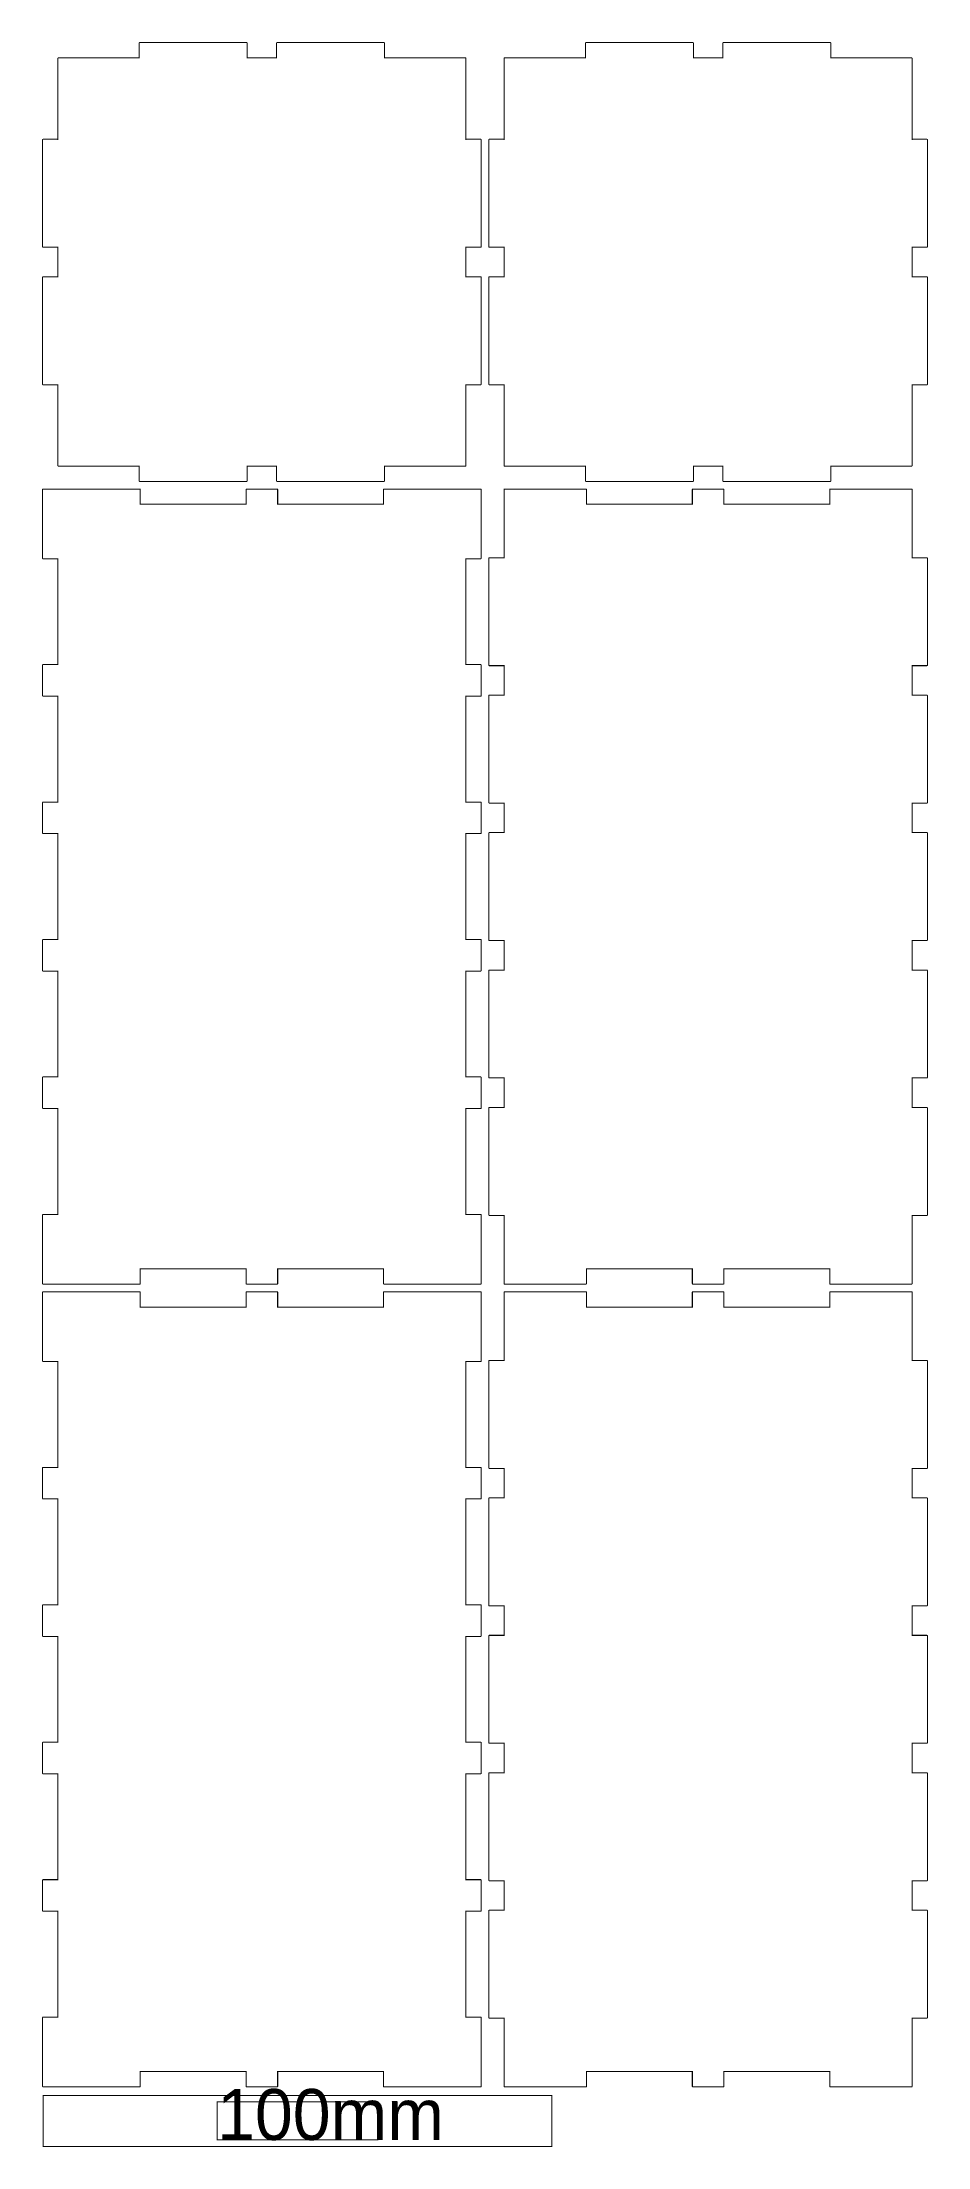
# Model space of a CAD drawing. Extents: x 1 to 175, y 1 to 414.
import ezdxf

# ---------------------------------------------------------------- set-up
doc = ezdxf.new("R2010")
doc.units = 0
doc.layers.get('0').update_dxf_attribs({"linetype": 'CONTINUOUS'})

msp = doc.modelspace()

# ---------------------------------------------------------------- linework, layer by layer
at = {"color": 0, "const_width": 0.2}
for points in [[(40.8506, 414.345), (19.8506, 414.345), (19.8327, 414.345), (19.779, 414.313), (19.7501, 414.26), (19.7501, 414.242)], [(19.7501, 414.242), (19.7501, 411.244), (19.7501, 411.261), (19.779, 411.314), (19.8327, 411.342), (19.8506, 411.342)], [(40.9512, 411.244), (40.9512, 414.242), (40.9512, 414.26), (40.9208, 414.313), (40.8672, 414.345), (40.8506, 414.345)], [(67.8505, 414.345), (46.8507, 414.345), (46.8327, 414.345), (46.779, 414.313), (46.7501, 414.26), (46.7501, 414.242)], [(46.7501, 414.242), (46.7501, 411.244), (46.7501, 411.261), (46.779, 411.314), (46.8327, 411.342), (46.8507, 411.342)], [(67.951, 411.244), (67.951, 414.242), (67.951, 414.26), (67.9207, 414.313), (67.867, 414.345), (67.8505, 414.345)], [(128.55, 414.345), (107.55, 414.345), (107.532, 414.345), (107.479, 414.313), (107.45, 414.26), (107.45, 414.242)], [(107.45, 414.242), (107.45, 411.244), (107.45, 411.261), (107.479, 411.314), (107.532, 411.342), (107.55, 411.342)], [(128.651, 411.244), (128.651, 414.242), (128.651, 414.26), (128.621, 414.313), (128.567, 414.345), (128.55, 414.345)], [(155.55, 414.345), (134.55, 414.345), (134.533, 414.345), (134.479, 414.313), (134.45, 414.26), (134.45, 414.242)], [(134.45, 414.242), (134.45, 411.244), (134.45, 411.261), (134.479, 411.314), (134.533, 411.342), (134.55, 411.342)], [(155.651, 411.244), (155.651, 414.242), (155.651, 414.26), (155.621, 414.313), (155.567, 414.345), (155.55, 414.345)], [(3.85025, 411.342), (3.83233, 411.342), (3.77857, 411.314), (3.74964, 411.261), (3.74964, 411.244)], [(3.74964, 411.244), (3.74964, 395.242)], [(19.8506, 411.342), (3.85025, 411.342)], [(46.8507, 411.342), (40.8506, 411.342)], [(40.8506, 411.342), (40.8672, 411.342), (40.9208, 411.314), (40.9512, 411.261), (40.9512, 411.244)], [(83.851, 411.342), (67.8505, 411.342)], [(67.8505, 411.342), (67.867, 411.342), (67.9207, 411.314), (67.951, 411.261), (67.951, 411.244)], [(83.9516, 411.244), (83.9516, 411.261), (83.9212, 411.314), (83.8673, 411.342), (83.851, 411.342)], [(83.9516, 395.242), (83.9516, 411.244)], [(91.5501, 411.342), (91.5321, 411.342), (91.4784, 411.314), (91.4495, 411.261), (91.4495, 411.244)], [(91.4495, 411.244), (91.4495, 395.242)], [(107.55, 411.342), (91.5501, 411.342)], [(134.55, 411.342), (128.55, 411.342)], [(128.55, 411.342), (128.567, 411.342), (128.621, 411.314), (128.651, 411.261), (128.651, 411.244)], [(171.551, 411.342), (155.55, 411.342)], [(155.55, 411.342), (155.567, 411.342), (155.621, 411.314), (155.651, 411.261), (155.651, 411.244)], [(171.651, 411.244), (171.651, 411.261), (171.621, 411.314), (171.567, 411.342), (171.551, 411.342)], [(171.651, 395.242), (171.651, 411.244)], [(3.85025, 395.344), (0.850251, 395.344), (0.832337, 395.344), (0.778591, 395.312), (0.749653, 395.259), (0.749653, 395.242)], [(0.749653, 395.242), (0.749653, 374.241), (0.749653, 374.227), (0.778591, 374.17), (0.832337, 374.142), (0.850251, 374.142)], [(3.74964, 395.242), (3.74964, 395.259), (3.77857, 395.312), (3.83233, 395.344), (3.85025, 395.344)], [(86.8507, 395.344), (83.851, 395.344), (83.8673, 395.344), (83.9212, 395.312), (83.9516, 395.259), (83.9516, 395.242)], [(86.9516, 374.241), (86.9516, 395.242), (86.9516, 395.259), (86.9213, 395.312), (86.8673, 395.344), (86.8507, 395.344)], [(91.5501, 395.344), (88.55, 395.344), (88.5321, 395.344), (88.4784, 395.312), (88.4495, 395.259), (88.4495, 395.242)], [(88.4495, 395.242), (88.4495, 374.241), (88.4495, 374.227), (88.4784, 374.17), (88.5321, 374.142), (88.55, 374.142)], [(91.4495, 395.242), (91.4495, 395.259), (91.4784, 395.312), (91.5321, 395.344), (91.5501, 395.344)], [(174.551, 395.344), (171.551, 395.344), (171.567, 395.344), (171.621, 395.312), (171.651, 395.259), (171.651, 395.242)], [(174.651, 374.241), (174.651, 395.242), (174.651, 395.259), (174.621, 395.312), (174.567, 395.344), (174.551, 395.344)], [(0.850251, 374.142), (3.85025, 374.142), (3.83233, 374.142), (3.77857, 374.17), (3.74964, 374.227), (3.74964, 374.241)], [(3.74964, 374.241), (3.74964, 368.244)], [(83.9516, 374.241), (83.9516, 374.227), (83.9212, 374.17), (83.8673, 374.142), (83.851, 374.142)], [(83.851, 374.142), (86.8507, 374.142), (86.8673, 374.142), (86.9213, 374.17), (86.9516, 374.227), (86.9516, 374.241)], [(83.9516, 368.244), (83.9516, 374.241)], [(88.55, 374.142), (91.5501, 374.142), (91.5321, 374.142), (91.4784, 374.17), (91.4495, 374.227), (91.4495, 374.241)], [(91.4495, 374.241), (91.4495, 368.244)], [(171.651, 374.241), (171.651, 374.227), (171.621, 374.17), (171.567, 374.142), (171.551, 374.142)], [(171.551, 374.142), (174.551, 374.142), (174.567, 374.142), (174.621, 374.17), (174.651, 374.227), (174.651, 374.241)], [(171.651, 368.244), (171.651, 374.241)], [(3.85025, 368.342), (0.850251, 368.342), (0.832337, 368.342), (0.778591, 368.314), (0.749653, 368.261), (0.749653, 368.244)], [(0.749653, 368.244), (0.749653, 347.242), (0.749653, 347.226), (0.778591, 347.172), (0.832337, 347.141), (0.850251, 347.141)], [(3.74964, 368.244), (3.74964, 368.261), (3.77857, 368.314), (3.83233, 368.342), (3.85025, 368.342)], [(86.8507, 368.342), (83.851, 368.342), (83.8673, 368.342), (83.9212, 368.314), (83.9516, 368.261), (83.9516, 368.244)], [(86.9516, 347.242), (86.9516, 368.244), (86.9516, 368.261), (86.9213, 368.314), (86.8673, 368.342), (86.8507, 368.342)], [(91.5501, 368.342), (88.55, 368.342), (88.5321, 368.342), (88.4784, 368.314), (88.4495, 368.261), (88.4495, 368.244)], [(88.4495, 368.244), (88.4495, 347.242), (88.4495, 347.226), (88.4784, 347.172), (88.5321, 347.141), (88.55, 347.141)], [(91.4495, 368.244), (91.4495, 368.261), (91.4784, 368.314), (91.5321, 368.342), (91.5501, 368.342)], [(174.551, 368.342), (171.551, 368.342), (171.567, 368.342), (171.621, 368.314), (171.651, 368.261), (171.651, 368.244)], [(174.651, 347.242), (174.651, 368.244), (174.651, 368.261), (174.621, 368.314), (174.567, 368.342), (174.551, 368.342)], [(0.850251, 347.141), (3.85025, 347.141), (3.83233, 347.141), (3.77857, 347.172), (3.74964, 347.226), (3.74964, 347.242)], [(3.74964, 347.242), (3.74964, 331.242)], [(83.9516, 347.242), (83.9516, 347.226), (83.9212, 347.172), (83.8673, 347.141), (83.851, 347.141)], [(83.851, 347.141), (86.8507, 347.141), (86.8673, 347.141), (86.9213, 347.172), (86.9516, 347.226), (86.9516, 347.242)], [(83.9516, 331.242), (83.9516, 347.242)], [(88.55, 347.141), (91.5501, 347.141), (91.5321, 347.141), (91.4784, 347.172), (91.4495, 347.226), (91.4495, 347.242)], [(91.4495, 347.242), (91.4495, 331.242)], [(171.651, 347.242), (171.651, 347.226), (171.621, 347.172), (171.567, 347.141), (171.551, 347.141)], [(171.551, 347.141), (174.551, 347.141), (174.567, 347.141), (174.621, 347.172), (174.651, 347.226), (174.651, 347.242)], [(171.651, 331.242), (171.651, 347.242)], [(3.74964, 331.242), (3.74964, 331.225), (3.77857, 331.172), (3.83233, 331.141), (3.85025, 331.141)], [(3.85025, 331.141), (19.8506, 331.141)], [(19.8506, 331.141), (19.8327, 331.141), (19.779, 331.172), (19.7501, 331.225), (19.7501, 331.242)], [(19.7501, 331.242), (19.7501, 328.242), (19.7501, 328.225), (19.779, 328.172), (19.8327, 328.141), (19.8506, 328.141)], [(40.9512, 328.242), (40.9512, 331.242), (40.9512, 331.225), (40.9208, 331.172), (40.8672, 331.141), (40.8506, 331.141)], [(40.8506, 331.141), (46.8507, 331.141)], [(46.8507, 331.141), (46.8327, 331.141), (46.779, 331.172), (46.7501, 331.225), (46.7501, 331.242)], [(46.7501, 331.242), (46.7501, 328.242), (46.7501, 328.225), (46.779, 328.172), (46.8327, 328.141), (46.8507, 328.141)], [(67.951, 328.242), (67.951, 331.242), (67.951, 331.225), (67.9207, 331.172), (67.867, 331.141), (67.8505, 331.141)], [(67.8505, 331.141), (83.851, 331.141)], [(83.851, 331.141), (83.8673, 331.141), (83.9212, 331.172), (83.9516, 331.225), (83.9516, 331.242)], [(91.4495, 331.242), (91.4495, 331.225), (91.4784, 331.172), (91.5321, 331.141), (91.5501, 331.141)], [(91.5501, 331.141), (107.55, 331.141)], [(107.55, 331.141), (107.532, 331.141), (107.479, 331.172), (107.45, 331.225), (107.45, 331.242)], [(107.45, 331.242), (107.45, 328.242), (107.45, 328.225), (107.479, 328.172), (107.532, 328.141), (107.55, 328.141)], [(128.651, 328.242), (128.651, 331.242), (128.651, 331.225), (128.621, 331.172), (128.567, 331.141), (128.55, 331.141)], [(128.55, 331.141), (134.55, 331.141)], [(134.55, 331.141), (134.533, 331.141), (134.479, 331.172), (134.45, 331.225), (134.45, 331.242)], [(134.45, 331.242), (134.45, 328.242), (134.45, 328.225), (134.479, 328.172), (134.533, 328.141), (134.55, 328.141)], [(155.651, 328.242), (155.651, 331.242), (155.651, 331.225), (155.621, 331.172), (155.567, 331.141), (155.55, 331.141)], [(155.55, 331.141), (171.551, 331.141)], [(171.551, 331.141), (171.567, 331.141), (171.621, 331.172), (171.651, 331.225), (171.651, 331.242)], [(3.85025, 326.643), (0.850251, 326.643), (0.832337, 326.643), (0.778591, 326.614), (0.749653, 326.561), (0.749653, 326.543)], [(19.8506, 326.643), (3.85025, 326.643)], [(19.8506, 328.141), (40.8506, 328.141), (40.8672, 328.141), (40.9208, 328.172), (40.9512, 328.225), (40.9512, 328.242)], [(19.9512, 323.543), (19.9512, 326.543), (19.9512, 326.561), (19.9209, 326.614), (19.8672, 326.643), (19.8506, 326.643)], [(40.8506, 326.643), (40.8326, 326.643), (40.779, 326.614), (40.7501, 326.561), (40.7501, 326.543)], [(46.8507, 326.643), (40.8506, 326.643)], [(46.8507, 328.141), (67.8505, 328.141), (67.867, 328.141), (67.9207, 328.172), (67.951, 328.225), (67.951, 328.242)], [(46.9512, 323.543), (46.9512, 326.543), (46.9512, 326.561), (46.9209, 326.614), (46.8672, 326.643), (46.8507, 326.643)], [(67.8505, 326.643), (67.8325, 326.643), (67.7788, 326.614), (67.7499, 326.561), (67.7499, 326.543)], [(83.851, 326.643), (67.8505, 326.643)], [(86.8507, 326.643), (83.851, 326.643)], [(86.9516, 323.543), (86.9516, 326.543), (86.9516, 326.561), (86.9213, 326.614), (86.8673, 326.643), (86.8507, 326.643)], [(91.5501, 326.643), (91.5321, 326.643), (91.4784, 326.614), (91.4495, 326.561), (91.4495, 326.543)], [(107.55, 326.643), (91.5501, 326.643)], [(107.55, 328.141), (128.55, 328.141), (128.567, 328.141), (128.621, 328.172), (128.651, 328.225), (128.651, 328.242)], [(107.651, 323.543), (107.651, 326.543), (107.651, 326.561), (107.621, 326.614), (107.567, 326.643), (107.55, 326.643)], [(128.55, 326.643), (128.532, 326.643), (128.478, 326.614), (128.45, 326.561), (128.45, 326.543)], [(134.55, 326.643), (128.55, 326.643)], [(134.55, 328.141), (155.55, 328.141), (155.567, 328.141), (155.621, 328.172), (155.651, 328.225), (155.651, 328.242)], [(134.651, 323.543), (134.651, 326.543), (134.651, 326.561), (134.621, 326.614), (134.567, 326.643), (134.55, 326.643)], [(155.55, 326.643), (155.532, 326.643), (155.479, 326.614), (155.45, 326.561), (155.45, 326.543)], [(171.551, 326.643), (155.55, 326.643)], [(171.651, 323.543), (171.651, 326.543), (171.651, 326.561), (171.621, 326.614), (171.567, 326.643), (171.551, 326.643)], [(0.749653, 326.543), (0.749653, 323.543)], [(0.749653, 323.543), (0.749653, 313.042)], [(40.8506, 323.643), (19.8506, 323.643), (19.8672, 323.643), (19.9209, 323.614), (19.9512, 323.561), (19.9512, 323.543)], [(40.7501, 326.543), (40.7501, 323.543), (40.7501, 323.561), (40.779, 323.614), (40.8326, 323.643), (40.8506, 323.643)], [(67.8505, 323.643), (46.8507, 323.643), (46.8672, 323.643), (46.9209, 323.614), (46.9512, 323.561), (46.9512, 323.543)], [(67.7499, 326.543), (67.7499, 323.543), (67.7499, 323.561), (67.7788, 323.614), (67.8325, 323.643), (67.8505, 323.643)], [(86.9516, 313.042), (86.9516, 323.543)], [(91.4495, 326.543), (91.4495, 323.543)], [(91.4495, 323.543), (91.4495, 313.042)], [(128.55, 323.643), (107.55, 323.643), (107.567, 323.643), (107.621, 323.614), (107.651, 323.561), (107.651, 323.543)], [(128.45, 326.543), (128.45, 323.543), (128.45, 323.561), (128.478, 323.614), (128.532, 323.643), (128.55, 323.643)], [(155.55, 323.643), (134.55, 323.643), (134.567, 323.643), (134.621, 323.614), (134.651, 323.561), (134.651, 323.543)], [(155.45, 326.543), (155.45, 323.543), (155.45, 323.561), (155.479, 323.614), (155.532, 323.643), (155.55, 323.643)], [(171.651, 313.042), (171.651, 323.543)], [(0.749653, 313.042), (0.749653, 313.025), (0.778591, 312.972), (0.832337, 312.941), (0.850251, 312.941)], [(0.850251, 312.941), (3.85025, 312.941), (3.83233, 312.941), (3.77857, 312.972), (3.74964, 313.025), (3.74964, 313.042)], [(3.74964, 313.042), (3.74964, 292.042), (3.74964, 292.06), (3.77857, 292.114), (3.83233, 292.143), (3.85025, 292.143)], [(83.9516, 292.042), (83.9516, 313.042), (83.9516, 313.025), (83.9212, 312.972), (83.8673, 312.941), (83.851, 312.941)], [(83.851, 312.941), (86.8507, 312.941), (86.8673, 312.941), (86.9213, 312.972), (86.9516, 313.025), (86.9516, 313.042)], [(91.5501, 313.142), (88.55, 313.142), (88.5321, 313.142), (88.4784, 313.114), (88.4495, 313.06), (88.4495, 313.042)], [(88.4495, 313.042), (88.4495, 292.042), (88.4495, 292.026), (88.4784, 291.972), (88.5321, 291.942), (88.55, 291.942)], [(91.4495, 313.042), (91.4495, 313.06), (91.4784, 313.114), (91.5321, 313.142), (91.5501, 313.142)], [(174.551, 313.142), (171.551, 313.142), (171.567, 313.142), (171.621, 313.114), (171.651, 313.06), (171.651, 313.042)], [(174.651, 292.042), (174.651, 313.042), (174.651, 313.06), (174.621, 313.114), (174.567, 313.142), (174.551, 313.142)], [(3.85025, 292.143), (0.850251, 292.143), (0.832337, 292.143), (0.778591, 292.114), (0.749653, 292.06), (0.749653, 292.042)], [(0.749653, 292.042), (0.749653, 286.042)], [(86.8507, 292.143), (83.851, 292.143), (83.8673, 292.143), (83.9212, 292.114), (83.9516, 292.06), (83.9516, 292.042)], [(86.9516, 292.042), (86.9516, 292.06), (86.9213, 292.114), (86.8673, 292.143), (86.8507, 292.143)], [(86.9516, 286.042), (86.9516, 292.042)], [(88.55, 291.942), (91.5501, 291.942), (91.5321, 291.942), (91.4784, 291.972), (91.4495, 292.026), (91.4495, 292.042)], [(91.4495, 292.042), (91.4495, 286.042)], [(171.651, 292.042), (171.651, 292.026), (171.621, 291.972), (171.567, 291.942), (171.551, 291.942)], [(171.551, 291.942), (174.551, 291.942), (174.567, 291.942), (174.621, 291.972), (174.651, 292.026), (174.651, 292.042)], [(171.651, 286.042), (171.651, 292.042)], [(0.749653, 286.042), (0.749653, 286.026), (0.778591, 285.972), (0.832337, 285.942), (0.850251, 285.942)], [(0.850251, 285.942), (3.85025, 285.942), (3.83233, 285.942), (3.77857, 285.972), (3.74964, 286.026), (3.74964, 286.042)], [(3.74964, 286.042), (3.74964, 265.042), (3.74964, 265.06), (3.77857, 265.114), (3.83233, 265.143), (3.85025, 265.143)], [(83.9516, 265.042), (83.9516, 286.042), (83.9516, 286.026), (83.9212, 285.972), (83.8673, 285.942), (83.851, 285.942)], [(83.851, 285.942), (86.8507, 285.942), (86.8673, 285.942), (86.9213, 285.972), (86.9516, 286.026), (86.9516, 286.042)], [(91.5501, 286.143), (88.55, 286.143), (88.5321, 286.143), (88.4784, 286.114), (88.4495, 286.06), (88.4495, 286.042)], [(88.4495, 286.042), (88.4495, 265.042), (88.4495, 265.026), (88.4784, 264.972), (88.5321, 264.942), (88.55, 264.942)], [(91.4495, 286.042), (91.4495, 286.06), (91.4784, 286.114), (91.5321, 286.143), (91.5501, 286.143)], [(174.551, 286.143), (171.551, 286.143), (171.567, 286.143), (171.621, 286.114), (171.651, 286.06), (171.651, 286.042)], [(174.651, 265.042), (174.651, 286.042), (174.651, 286.06), (174.621, 286.114), (174.567, 286.143), (174.551, 286.143)], [(3.85025, 265.143), (0.850251, 265.143), (0.832337, 265.143), (0.778591, 265.114), (0.749653, 265.06), (0.749653, 265.042)], [(0.749653, 265.042), (0.749653, 259.042)], [(86.8507, 265.143), (83.851, 265.143), (83.8673, 265.143), (83.9212, 265.114), (83.9516, 265.06), (83.9516, 265.042)], [(86.9516, 265.042), (86.9516, 265.06), (86.9213, 265.114), (86.8673, 265.143), (86.8507, 265.143)], [(86.9516, 259.042), (86.9516, 265.042)], [(88.55, 264.942), (91.5501, 264.942), (91.5321, 264.942), (91.4784, 264.972), (91.4495, 265.026), (91.4495, 265.042)], [(91.4495, 265.042), (91.4495, 259.042)], [(171.651, 265.042), (171.651, 265.026), (171.621, 264.972), (171.567, 264.942), (171.551, 264.942)], [(171.551, 264.942), (174.551, 264.942), (174.567, 264.942), (174.621, 264.972), (174.651, 265.026), (174.651, 265.042)], [(171.651, 259.042), (171.651, 265.042)], [(0.749653, 259.042), (0.749653, 259.026), (0.778591, 258.972), (0.832337, 258.942), (0.850251, 258.942)], [(0.850251, 258.942), (3.85025, 258.942), (3.83233, 258.942), (3.77857, 258.972), (3.74964, 259.026), (3.74964, 259.042)], [(3.74964, 259.042), (3.74964, 238.042), (3.74964, 238.06), (3.77857, 238.114), (3.83233, 238.143), (3.85025, 238.143)], [(83.9516, 238.042), (83.9516, 259.042), (83.9516, 259.026), (83.9212, 258.972), (83.8673, 258.942), (83.851, 258.942)], [(83.851, 258.942), (86.8507, 258.942), (86.8673, 258.942), (86.9213, 258.972), (86.9516, 259.026), (86.9516, 259.042)], [(91.5501, 259.143), (88.55, 259.143), (88.5321, 259.143), (88.4784, 259.114), (88.4495, 259.06), (88.4495, 259.042)], [(88.4495, 259.042), (88.4495, 238.042), (88.4495, 238.026), (88.4784, 237.972), (88.5321, 237.942), (88.55, 237.942)], [(91.4495, 259.042), (91.4495, 259.06), (91.4784, 259.114), (91.5321, 259.143), (91.5501, 259.143)], [(174.551, 259.143), (171.551, 259.143), (171.567, 259.143), (171.621, 259.114), (171.651, 259.06), (171.651, 259.042)], [(174.651, 238.042), (174.651, 259.042), (174.651, 259.06), (174.621, 259.114), (174.567, 259.143), (174.551, 259.143)], [(3.85025, 238.143), (0.850251, 238.143), (0.832337, 238.143), (0.778591, 238.114), (0.749653, 238.06), (0.749653, 238.042)], [(0.749653, 238.042), (0.749653, 232.042)], [(86.8507, 238.143), (83.851, 238.143), (83.8673, 238.143), (83.9212, 238.114), (83.9516, 238.06), (83.9516, 238.042)], [(86.9516, 238.042), (86.9516, 238.06), (86.9213, 238.114), (86.8673, 238.143), (86.8507, 238.143)], [(86.9516, 232.042), (86.9516, 238.042)], [(88.55, 237.942), (91.5501, 237.942), (91.5321, 237.942), (91.4784, 237.972), (91.4495, 238.026), (91.4495, 238.042)], [(91.4495, 238.042), (91.4495, 232.042)], [(171.651, 238.042), (171.651, 238.026), (171.621, 237.972), (171.567, 237.942), (171.551, 237.942)], [(171.551, 237.942), (174.551, 237.942), (174.567, 237.942), (174.621, 237.972), (174.651, 238.026), (174.651, 238.042)], [(171.651, 232.042), (171.651, 238.042)], [(0.749653, 232.042), (0.749653, 232.026), (0.778591, 231.972), (0.832337, 231.942), (0.850251, 231.942)], [(0.850251, 231.942), (3.85025, 231.942), (3.83233, 231.942), (3.77857, 231.972), (3.74964, 232.026), (3.74964, 232.042)], [(3.74964, 232.042), (3.74964, 211.042), (3.74964, 211.06), (3.77857, 211.114), (3.83233, 211.143), (3.85025, 211.143)], [(83.9516, 211.042), (83.9516, 232.042), (83.9516, 232.026), (83.9212, 231.972), (83.8673, 231.942), (83.851, 231.942)], [(83.851, 231.942), (86.8507, 231.942), (86.8673, 231.942), (86.9213, 231.972), (86.9516, 232.026), (86.9516, 232.042)], [(91.5501, 232.143), (88.55, 232.143), (88.5321, 232.143), (88.4784, 232.114), (88.4495, 232.06), (88.4495, 232.042)], [(88.4495, 232.042), (88.4495, 211.042), (88.4495, 211.026), (88.4784, 210.972), (88.5321, 210.942), (88.55, 210.942)], [(91.4495, 232.042), (91.4495, 232.06), (91.4784, 232.114), (91.5321, 232.143), (91.5501, 232.143)], [(174.551, 232.143), (171.551, 232.143), (171.567, 232.143), (171.621, 232.114), (171.651, 232.06), (171.651, 232.042)], [(174.651, 211.042), (174.651, 232.042), (174.651, 232.06), (174.621, 232.114), (174.567, 232.143), (174.551, 232.143)], [(3.85025, 211.143), (0.850251, 211.143), (0.832337, 211.143), (0.778591, 211.114), (0.749653, 211.06), (0.749653, 211.042)], [(0.749653, 211.042), (0.749653, 205.043)], [(86.8507, 211.143), (83.851, 211.143), (83.8673, 211.143), (83.9212, 211.114), (83.9516, 211.06), (83.9516, 211.042)], [(86.9516, 211.042), (86.9516, 211.06), (86.9213, 211.114), (86.8673, 211.143), (86.8507, 211.143)], [(86.9516, 205.043), (86.9516, 211.042)], [(88.55, 210.942), (91.5501, 210.942), (91.5321, 210.942), (91.4784, 210.972), (91.4495, 211.026), (91.4495, 211.042)], [(91.4495, 211.042), (91.4495, 205.043)], [(171.651, 211.042), (171.651, 211.026), (171.621, 210.972), (171.567, 210.942), (171.551, 210.942)], [(171.551, 210.942), (174.551, 210.942), (174.567, 210.942), (174.621, 210.972), (174.651, 211.026), (174.651, 211.042)], [(171.651, 205.043), (171.651, 211.042)], [(0.749653, 205.043), (0.749653, 205.026), (0.778591, 204.972), (0.832337, 204.942), (0.850251, 204.942)], [(0.850251, 204.942), (3.85025, 204.942), (3.83233, 204.942), (3.77857, 204.972), (3.74964, 205.026), (3.74964, 205.043)], [(3.74964, 205.043), (3.74964, 184.042), (3.74964, 184.06), (3.77857, 184.114), (3.83233, 184.143), (3.85025, 184.143)], [(83.9516, 184.042), (83.9516, 205.043), (83.9516, 205.026), (83.9212, 204.972), (83.8673, 204.942), (83.851, 204.942)], [(83.851, 204.942), (86.8507, 204.942), (86.8673, 204.942), (86.9213, 204.972), (86.9516, 205.026), (86.9516, 205.043)], [(91.5501, 205.143), (88.55, 205.143), (88.5321, 205.143), (88.4784, 205.114), (88.4495, 205.06), (88.4495, 205.043)], [(88.4495, 205.043), (88.4495, 184.042), (88.4495, 184.026), (88.4784, 183.972), (88.5321, 183.942), (88.55, 183.942)], [(91.4495, 205.043), (91.4495, 205.06), (91.4784, 205.114), (91.5321, 205.143), (91.5501, 205.143)], [(174.551, 205.143), (171.551, 205.143), (171.567, 205.143), (171.621, 205.114), (171.651, 205.06), (171.651, 205.043)], [(174.651, 184.042), (174.651, 205.043), (174.651, 205.06), (174.621, 205.114), (174.567, 205.143), (174.551, 205.143)], [(3.85025, 184.143), (0.850251, 184.143), (0.832337, 184.143), (0.778591, 184.114), (0.749653, 184.06), (0.749653, 184.042)], [(0.749653, 184.042), (0.749653, 173.542)], [(86.8507, 184.143), (83.851, 184.143), (83.8673, 184.143), (83.9212, 184.114), (83.9516, 184.06), (83.9516, 184.042)], [(86.9516, 184.042), (86.9516, 184.06), (86.9213, 184.114), (86.8673, 184.143), (86.8507, 184.143)], [(86.9516, 173.542), (86.9516, 184.042)], [(88.55, 183.942), (91.5501, 183.942), (91.5321, 183.942), (91.4784, 183.972), (91.4495, 184.026), (91.4495, 184.042)], [(91.4495, 184.042), (91.4495, 173.542)], [(171.651, 184.042), (171.651, 184.026), (171.621, 183.972), (171.567, 183.942), (171.551, 183.942)], [(171.551, 183.942), (174.551, 183.942), (174.567, 183.942), (174.621, 183.972), (174.651, 184.026), (174.651, 184.042)], [(171.651, 173.542), (171.651, 184.042)], [(0.749653, 173.542), (0.749653, 170.542), (0.749653, 170.525), (0.778591, 170.472), (0.832337, 170.441), (0.850251, 170.441)], [(0.850251, 170.441), (3.85025, 170.441)], [(3.85025, 170.441), (19.8506, 170.441)], [(19.9512, 170.542), (19.9512, 173.542), (19.9512, 173.525), (19.9209, 173.471), (19.8672, 173.441), (19.8506, 173.441)], [(19.8506, 173.441), (40.8506, 173.441), (40.8326, 173.441), (40.779, 173.471), (40.7501, 173.525), (40.7501, 173.542)], [(19.8506, 170.441), (19.8672, 170.441), (19.9209, 170.472), (19.9512, 170.525), (19.9512, 170.542)], [(40.7501, 173.542), (40.7501, 170.542), (40.7501, 170.525), (40.779, 170.472), (40.8326, 170.441), (40.8506, 170.441)], [(40.8506, 170.441), (46.8507, 170.441)], [(46.9512, 170.542), (46.9512, 173.542), (46.9512, 173.525), (46.9209, 173.471), (46.8672, 173.441), (46.8507, 173.441)], [(46.8507, 173.441), (67.8505, 173.441), (67.8325, 173.441), (67.7788, 173.471), (67.7499, 173.525), (67.7499, 173.542)], [(46.8507, 170.441), (46.8672, 170.441), (46.9209, 170.472), (46.9512, 170.525), (46.9512, 170.542)], [(67.7499, 173.542), (67.7499, 170.542), (67.7499, 170.525), (67.7788, 170.472), (67.8325, 170.441), (67.8505, 170.441)], [(67.8505, 170.441), (83.851, 170.441)], [(83.851, 170.441), (86.8507, 170.441), (86.8673, 170.441), (86.9213, 170.472), (86.9516, 170.525), (86.9516, 170.542)], [(86.9516, 170.542), (86.9516, 173.542)], [(91.4495, 173.542), (91.4495, 170.542), (91.4495, 170.525), (91.4784, 170.472), (91.5321, 170.441), (91.5501, 170.441)], [(91.5501, 170.441), (107.55, 170.441)], [(107.651, 170.542), (107.651, 173.542), (107.651, 173.525), (107.621, 173.471), (107.567, 173.441), (107.55, 173.441)], [(107.55, 173.441), (128.55, 173.441), (128.532, 173.441), (128.478, 173.471), (128.45, 173.525), (128.45, 173.542)], [(107.55, 170.441), (107.567, 170.441), (107.621, 170.472), (107.651, 170.525), (107.651, 170.542)], [(128.45, 173.542), (128.45, 170.542), (128.45, 170.525), (128.478, 170.472), (128.532, 170.441), (128.55, 170.441)], [(128.55, 170.441), (134.55, 170.441)], [(134.651, 170.542), (134.651, 173.542), (134.651, 173.525), (134.621, 173.471), (134.567, 173.441), (134.55, 173.441)], [(134.55, 173.441), (155.55, 173.441), (155.532, 173.441), (155.479, 173.471), (155.45, 173.525), (155.45, 173.542)], [(134.55, 170.441), (134.567, 170.441), (134.621, 170.472), (134.651, 170.525), (134.651, 170.542)], [(155.45, 173.542), (155.45, 170.542), (155.45, 170.525), (155.479, 170.472), (155.532, 170.441), (155.55, 170.441)], [(155.55, 170.441), (171.551, 170.441)], [(171.551, 170.441), (171.567, 170.441), (171.621, 170.472), (171.651, 170.525), (171.651, 170.542)], [(171.651, 170.542), (171.651, 173.542)], [(3.85025, 168.944), (0.850251, 168.944), (0.832337, 168.944), (0.778591, 168.915), (0.749653, 168.861), (0.749653, 168.843)], [(0.749653, 168.843), (0.749653, 165.843)], [(0.749653, 165.843), (0.749653, 155.342)], [(19.8506, 168.944), (3.85025, 168.944)], [(19.9512, 165.843), (19.9512, 168.843), (19.9512, 168.861), (19.9209, 168.915), (19.8672, 168.944), (19.8506, 168.944)], [(40.8506, 165.943), (19.8506, 165.943), (19.8672, 165.943), (19.9209, 165.915), (19.9512, 165.861), (19.9512, 165.843)], [(40.8506, 168.944), (40.8326, 168.944), (40.779, 168.915), (40.7501, 168.861), (40.7501, 168.843)], [(40.7501, 168.843), (40.7501, 165.843), (40.7501, 165.861), (40.779, 165.915), (40.8326, 165.943), (40.8506, 165.943)], [(46.8507, 168.944), (40.8506, 168.944)], [(46.9512, 165.843), (46.9512, 168.843), (46.9512, 168.861), (46.9209, 168.915), (46.8672, 168.944), (46.8507, 168.944)], [(67.8505, 165.943), (46.8507, 165.943), (46.8672, 165.943), (46.9209, 165.915), (46.9512, 165.861), (46.9512, 165.843)], [(67.8505, 168.944), (67.8325, 168.944), (67.7788, 168.915), (67.7499, 168.861), (67.7499, 168.843)], [(67.7499, 168.843), (67.7499, 165.843), (67.7499, 165.861), (67.7788, 165.915), (67.8325, 165.943), (67.8505, 165.943)], [(83.851, 168.944), (67.8505, 168.944)], [(86.8507, 168.944), (83.851, 168.944)], [(86.9516, 165.843), (86.9516, 168.843), (86.9516, 168.861), (86.9213, 168.915), (86.8673, 168.944), (86.8507, 168.944)], [(86.9516, 155.342), (86.9516, 165.843)], [(91.5501, 168.944), (91.5321, 168.944), (91.4784, 168.915), (91.4495, 168.861), (91.4495, 168.843)], [(91.4495, 168.843), (91.4495, 165.843)], [(91.4495, 165.843), (91.4495, 155.342)], [(107.55, 168.944), (91.5501, 168.944)], [(107.651, 165.843), (107.651, 168.843), (107.651, 168.861), (107.621, 168.915), (107.567, 168.944), (107.55, 168.944)], [(128.55, 165.943), (107.55, 165.943), (107.567, 165.943), (107.621, 165.915), (107.651, 165.861), (107.651, 165.843)], [(128.55, 168.944), (128.532, 168.944), (128.478, 168.915), (128.45, 168.861), (128.45, 168.843)], [(128.45, 168.843), (128.45, 165.843), (128.45, 165.861), (128.478, 165.915), (128.532, 165.943), (128.55, 165.943)], [(134.55, 168.944), (128.55, 168.944)], [(134.651, 165.843), (134.651, 168.843), (134.651, 168.861), (134.621, 168.915), (134.567, 168.944), (134.55, 168.944)], [(155.55, 165.943), (134.55, 165.943), (134.567, 165.943), (134.621, 165.915), (134.651, 165.861), (134.651, 165.843)], [(155.55, 168.944), (155.532, 168.944), (155.479, 168.915), (155.45, 168.861), (155.45, 168.843)], [(155.45, 168.843), (155.45, 165.843), (155.45, 165.861), (155.479, 165.915), (155.532, 165.943), (155.55, 165.943)], [(171.551, 168.944), (155.55, 168.944)], [(171.651, 165.843), (171.651, 168.843), (171.651, 168.861), (171.621, 168.915), (171.567, 168.944), (171.551, 168.944)], [(171.651, 155.342), (171.651, 165.843)], [(0.749653, 155.342), (0.749653, 155.326), (0.778591, 155.272), (0.832337, 155.242), (0.850251, 155.242)], [(0.850251, 155.242), (3.85025, 155.242), (3.83233, 155.242), (3.77857, 155.272), (3.74964, 155.326), (3.74964, 155.342)], [(3.74964, 155.342), (3.74964, 134.342), (3.74964, 134.36), (3.77857, 134.414), (3.83233, 134.443), (3.85025, 134.443)], [(83.9516, 134.342), (83.9516, 155.342), (83.9516, 155.326), (83.9212, 155.272), (83.8673, 155.242), (83.851, 155.242)], [(83.851, 155.242), (86.8507, 155.242), (86.8673, 155.242), (86.9213, 155.272), (86.9516, 155.326), (86.9516, 155.342)], [(91.5501, 155.443), (88.55, 155.443), (88.5321, 155.443), (88.4784, 155.414), (88.4495, 155.36), (88.4495, 155.342)], [(88.4495, 155.342), (88.4495, 134.342), (88.4495, 134.326), (88.4784, 134.272), (88.5321, 134.241), (88.55, 134.241)], [(91.4495, 155.342), (91.4495, 155.36), (91.4784, 155.414), (91.5321, 155.443), (91.5501, 155.443)], [(174.551, 155.443), (171.551, 155.443), (171.567, 155.443), (171.621, 155.414), (171.651, 155.36), (171.651, 155.342)], [(174.651, 134.342), (174.651, 155.342), (174.651, 155.36), (174.621, 155.414), (174.567, 155.443), (174.551, 155.443)], [(3.85025, 134.443), (0.850251, 134.443), (0.832337, 134.443), (0.778591, 134.414), (0.749653, 134.36), (0.749653, 134.342)], [(0.749653, 134.342), (0.749653, 128.342)], [(86.8507, 134.443), (83.851, 134.443), (83.8673, 134.443), (83.9212, 134.414), (83.9516, 134.36), (83.9516, 134.342)], [(86.9516, 134.342), (86.9516, 134.36), (86.9213, 134.414), (86.8673, 134.443), (86.8507, 134.443)], [(86.9516, 128.342), (86.9516, 134.342)], [(88.55, 134.241), (91.5501, 134.241), (91.5321, 134.241), (91.4784, 134.272), (91.4495, 134.326), (91.4495, 134.342)], [(91.4495, 134.342), (91.4495, 128.342)], [(171.651, 134.342), (171.651, 134.326), (171.621, 134.272), (171.567, 134.241), (171.551, 134.241)], [(171.551, 134.241), (174.551, 134.241), (174.567, 134.241), (174.621, 134.272), (174.651, 134.326), (174.651, 134.342)], [(171.651, 128.342), (171.651, 134.342)], [(0.749653, 128.342), (0.749653, 128.326), (0.778591, 128.272), (0.832337, 128.242), (0.850251, 128.242)], [(0.850251, 128.242), (3.85025, 128.242), (3.83233, 128.242), (3.77857, 128.272), (3.74964, 128.326), (3.74964, 128.342)], [(3.74964, 128.342), (3.74964, 107.342), (3.74964, 107.36), (3.77857, 107.414), (3.83233, 107.443), (3.85025, 107.443)], [(83.9516, 107.342), (83.9516, 128.342), (83.9516, 128.326), (83.9212, 128.272), (83.8673, 128.242), (83.851, 128.242)], [(83.851, 128.242), (86.8507, 128.242), (86.8673, 128.242), (86.9213, 128.272), (86.9516, 128.326), (86.9516, 128.342)], [(91.5501, 128.443), (88.55, 128.443), (88.5321, 128.443), (88.4784, 128.414), (88.4495, 128.36), (88.4495, 128.342)], [(88.4495, 128.342), (88.4495, 107.342), (88.4495, 107.326), (88.4784, 107.272), (88.5321, 107.242), (88.55, 107.242)], [(91.4495, 128.342), (91.4495, 128.36), (91.4784, 128.414), (91.5321, 128.443), (91.5501, 128.443)], [(174.551, 128.443), (171.551, 128.443), (171.567, 128.443), (171.621, 128.414), (171.651, 128.36), (171.651, 128.342)], [(174.651, 107.342), (174.651, 128.342), (174.651, 128.36), (174.621, 128.414), (174.567, 128.443), (174.551, 128.443)], [(3.85025, 107.443), (0.850251, 107.443), (0.832337, 107.443), (0.778591, 107.414), (0.749653, 107.36), (0.749653, 107.342)], [(86.8507, 107.443), (83.851, 107.443), (83.8673, 107.443), (83.9212, 107.414), (83.9516, 107.36), (83.9516, 107.342)], [(86.9516, 107.342), (86.9516, 107.36), (86.9213, 107.414), (86.8673, 107.443), (86.8507, 107.443)], [(0.749653, 107.342), (0.749653, 101.342)], [(86.9516, 101.342), (86.9516, 107.342)], [(88.55, 107.242), (91.5501, 107.242), (91.5321, 107.242), (91.4784, 107.272), (91.4495, 107.326), (91.4495, 107.342)], [(91.4495, 107.342), (91.4495, 101.342)], [(171.651, 107.342), (171.651, 107.326), (171.621, 107.272), (171.567, 107.242), (171.551, 107.242)], [(171.551, 107.242), (174.551, 107.242), (174.567, 107.242), (174.621, 107.272), (174.651, 107.326), (174.651, 107.342)], [(171.651, 101.342), (171.651, 107.342)], [(0.749653, 101.342), (0.749653, 101.326), (0.778591, 101.272), (0.832337, 101.242), (0.850251, 101.242)], [(0.850251, 101.242), (3.85025, 101.242), (3.83233, 101.242), (3.77857, 101.272), (3.74964, 101.326), (3.74964, 101.342)], [(3.74964, 101.342), (3.74964, 80.3423), (3.74964, 80.3603), (3.77857, 80.4139), (3.83233, 80.4429), (3.85025, 80.4429)], [(83.9516, 80.3423), (83.9516, 101.342), (83.9516, 101.326), (83.9212, 101.272), (83.8673, 101.242), (83.851, 101.242)], [(83.851, 101.242), (86.8507, 101.242), (86.8673, 101.242), (86.9213, 101.272), (86.9516, 101.326), (86.9516, 101.342)], [(91.5501, 101.443), (88.55, 101.443), (88.5321, 101.443), (88.4784, 101.414), (88.4495, 101.36), (88.4495, 101.342)], [(88.4495, 101.342), (88.4495, 80.3423), (88.4495, 80.3257), (88.4784, 80.2721), (88.5321, 80.2418), (88.55, 80.2418)], [(91.4495, 101.342), (91.4495, 101.36), (91.4784, 101.414), (91.5321, 101.443), (91.5501, 101.443)], [(174.551, 101.443), (171.551, 101.443), (171.567, 101.443), (171.621, 101.414), (171.651, 101.36), (171.651, 101.342)], [(174.651, 80.3423), (174.651, 101.342), (174.651, 101.36), (174.621, 101.414), (174.567, 101.443), (174.551, 101.443)], [(3.85025, 80.4429), (0.850251, 80.4429), (0.832337, 80.4429), (0.778591, 80.4139), (0.749653, 80.3603), (0.749653, 80.3423)], [(0.749653, 80.3423), (0.749653, 74.3423)], [(86.8507, 80.4429), (83.851, 80.4429), (83.8673, 80.4429), (83.9212, 80.4139), (83.9516, 80.3603), (83.9516, 80.3423)], [(86.9516, 80.3423), (86.9516, 80.3603), (86.9213, 80.4139), (86.8673, 80.4429), (86.8507, 80.4429)], [(86.9516, 74.3423), (86.9516, 80.3423)], [(88.55, 80.2418), (91.5501, 80.2418), (91.5321, 80.2418), (91.4784, 80.2721), (91.4495, 80.3257), (91.4495, 80.3423)], [(91.4495, 80.3423), (91.4495, 74.3423)], [(171.651, 80.3423), (171.651, 80.3257), (171.621, 80.2721), (171.567, 80.2418), (171.551, 80.2418)], [(171.551, 80.2418), (174.551, 80.2418), (174.567, 80.2418), (174.621, 80.2721), (174.651, 80.3257), (174.651, 80.3423)], [(171.651, 74.3423), (171.651, 80.3423)], [(0.749653, 74.3423), (0.749653, 74.326), (0.778591, 74.2721), (0.832337, 74.2417), (0.850251, 74.2417)], [(0.850251, 74.2417), (3.85025, 74.2417), (3.83233, 74.2417), (3.77857, 74.2721), (3.74964, 74.326), (3.74964, 74.3423)], [(3.74964, 74.3423), (3.74964, 53.3425), (3.74964, 53.3605), (3.77857, 53.4141), (3.83233, 53.443), (3.85025, 53.443)], [(83.9516, 53.3425), (83.9516, 74.3423), (83.9516, 74.326), (83.9212, 74.2721), (83.8673, 74.2417), (83.851, 74.2417)], [(83.851, 74.2417), (86.8507, 74.2417), (86.8673, 74.2417), (86.9213, 74.2721), (86.9516, 74.326), (86.9516, 74.3423)], [(91.5501, 74.4432), (88.55, 74.4432), (88.5321, 74.4432), (88.4784, 74.4142), (88.4495, 74.3603), (88.4495, 74.3423)], [(88.4495, 74.3423), (88.4495, 53.3425), (88.4495, 53.3259), (88.4784, 53.2723), (88.5321, 53.2419), (88.55, 53.2419)], [(91.4495, 74.3423), (91.4495, 74.3603), (91.4784, 74.4142), (91.5321, 74.4432), (91.5501, 74.4432)], [(174.551, 74.4432), (171.551, 74.4432), (171.567, 74.4432), (171.621, 74.4142), (171.651, 74.3603), (171.651, 74.3423)], [(174.651, 53.3425), (174.651, 74.3423), (174.651, 74.3603), (174.621, 74.4142), (174.567, 74.4432), (174.551, 74.4432)], [(3.85025, 53.443), (0.850251, 53.443), (0.832337, 53.443), (0.778591, 53.4141), (0.749653, 53.3605), (0.749653, 53.3425)], [(0.749653, 53.3425), (0.749653, 47.3424)], [(86.8507, 53.443), (83.851, 53.443), (83.8673, 53.443), (83.9212, 53.4141), (83.9516, 53.3605), (83.9516, 53.3425)], [(86.9516, 53.3425), (86.9516, 53.3605), (86.9213, 53.4141), (86.8673, 53.443), (86.8507, 53.443)], [(86.9516, 47.3424), (86.9516, 53.3425)], [(88.55, 53.2419), (91.5501, 53.2419), (91.5321, 53.2419), (91.4784, 53.2723), (91.4495, 53.3259), (91.4495, 53.3425)], [(91.4495, 53.3425), (91.4495, 47.3424)], [(171.651, 53.3425), (171.651, 53.3259), (171.621, 53.2723), (171.567, 53.2419), (171.551, 53.2419)], [(171.551, 53.2419), (174.551, 53.2419), (174.567, 53.2419), (174.621, 53.2723), (174.651, 53.3259), (174.651, 53.3425)], [(171.651, 47.3424), (171.651, 53.3425)], [(0.749653, 47.3424), (0.749653, 47.3258), (0.778591, 47.2722), (0.832337, 47.2419), (0.850251, 47.2419)], [(0.850251, 47.2419), (3.85025, 47.2419), (3.83233, 47.2419), (3.77857, 47.2722), (3.74964, 47.3258), (3.74964, 47.3424)], [(3.74964, 47.3424), (3.74964, 26.3426), (3.74964, 26.3605), (3.77857, 26.4142), (3.83233, 26.4432), (3.85025, 26.4432)], [(83.9516, 26.3426), (83.9516, 47.3424), (83.9516, 47.3258), (83.9212, 47.2722), (83.8673, 47.2419), (83.851, 47.2419)], [(83.851, 47.2419), (86.8507, 47.2419), (86.8673, 47.2419), (86.9213, 47.2722), (86.9516, 47.3258), (86.9516, 47.3424)], [(91.5501, 47.443), (88.55, 47.443), (88.5321, 47.443), (88.4784, 47.414), (88.4495, 47.3604), (88.4495, 47.3424)], [(88.4495, 47.3424), (88.4495, 26.3426), (88.4495, 26.326), (88.4784, 26.2723), (88.5321, 26.242), (88.55, 26.242)], [(91.4495, 47.3424), (91.4495, 47.3604), (91.4784, 47.414), (91.5321, 47.443), (91.5501, 47.443)], [(174.551, 47.443), (171.551, 47.443), (171.567, 47.443), (171.621, 47.414), (171.651, 47.3604), (171.651, 47.3424)], [(174.651, 26.3426), (174.651, 47.3424), (174.651, 47.3604), (174.621, 47.414), (174.567, 47.443), (174.551, 47.443)], [(3.85025, 26.4432), (0.850251, 26.4432), (0.832337, 26.4432), (0.778591, 26.4142), (0.749653, 26.3605), (0.749653, 26.3426)], [(0.749653, 26.3426), (0.749653, 15.8419)], [(86.8507, 26.4432), (83.851, 26.4432), (83.8673, 26.4432), (83.9212, 26.4142), (83.9516, 26.3605), (83.9516, 26.3426)], [(86.9516, 26.3426), (86.9516, 26.3605), (86.9213, 26.4142), (86.8673, 26.4432), (86.8507, 26.4432)], [(86.9516, 15.8419), (86.9516, 26.3426)], [(88.55, 26.242), (91.5501, 26.242), (91.5321, 26.242), (91.4784, 26.2723), (91.4495, 26.326), (91.4495, 26.3426)], [(91.4495, 26.3426), (91.4495, 15.8419)], [(171.651, 26.3426), (171.651, 26.326), (171.621, 26.2723), (171.567, 26.242), (171.551, 26.242)], [(171.551, 26.242), (174.551, 26.242), (174.567, 26.242), (174.621, 26.2723), (174.651, 26.326), (174.651, 26.3426)], [(171.651, 15.8419), (171.651, 26.3426)], [(0.749653, 15.8419), (0.749653, 12.8419), (0.749653, 12.8254), (0.778591, 12.7716), (0.832337, 12.7413), (0.850251, 12.7413)], [(0.850251, 12.7413), (3.85025, 12.7413)], [(3.85025, 12.7413), (19.8506, 12.7413)], [(19.9512, 12.8419), (19.9512, 15.8419), (19.9512, 15.8254), (19.9209, 15.7716), (19.8672, 15.7413), (19.8506, 15.7413)], [(19.8506, 15.7413), (40.8506, 15.7413), (40.8326, 15.7413), (40.779, 15.7716), (40.7501, 15.8254), (40.7501, 15.8419)], [(19.8506, 12.7413), (19.8672, 12.7413), (19.9209, 12.7716), (19.9512, 12.8254), (19.9512, 12.8419)], [(40.7501, 15.8419), (40.7501, 12.8419), (40.7501, 12.8254), (40.779, 12.7716), (40.8326, 12.7413), (40.8506, 12.7413)], [(40.8506, 12.7413), (46.8507, 12.7413)], [(46.9512, 12.8419), (46.9512, 15.8419), (46.9512, 15.8254), (46.9209, 15.7716), (46.8672, 15.7413), (46.8507, 15.7413)], [(46.8507, 15.7413), (67.8505, 15.7413), (67.8325, 15.7413), (67.7788, 15.7716), (67.7499, 15.8254), (67.7499, 15.8419)], [(46.8507, 12.7413), (46.8672, 12.7413), (46.9209, 12.7716), (46.9512, 12.8254), (46.9512, 12.8419)], [(67.7499, 15.8419), (67.7499, 12.8419), (67.7499, 12.8254), (67.7788, 12.7716), (67.8325, 12.7413), (67.8505, 12.7413)], [(67.8505, 12.7413), (83.851, 12.7413)], [(83.851, 12.7413), (86.8507, 12.7413), (86.8673, 12.7413), (86.9213, 12.7716), (86.9516, 12.8254), (86.9516, 12.8419)], [(86.9516, 12.8419), (86.9516, 15.8419)], [(91.4495, 15.8419), (91.4495, 12.8419), (91.4495, 12.8254), (91.4784, 12.7716), (91.5321, 12.7413), (91.5501, 12.7413)], [(91.5501, 12.7413), (107.55, 12.7413)], [(107.651, 12.8419), (107.651, 15.8419), (107.651, 15.8254), (107.621, 15.7716), (107.567, 15.7413), (107.55, 15.7413)], [(107.55, 15.7413), (128.55, 15.7413), (128.532, 15.7413), (128.478, 15.7716), (128.45, 15.8254), (128.45, 15.8419)], [(107.55, 12.7413), (107.567, 12.7413), (107.621, 12.7716), (107.651, 12.8254), (107.651, 12.8419)], [(128.45, 15.8419), (128.45, 12.8419), (128.45, 12.8254), (128.478, 12.7716), (128.532, 12.7413), (128.55, 12.7413)], [(128.55, 12.7413), (134.55, 12.7413)], [(134.651, 12.8419), (134.651, 15.8419), (134.651, 15.8254), (134.621, 15.7716), (134.567, 15.7413), (134.55, 15.7413)], [(134.55, 15.7413), (155.55, 15.7413), (155.532, 15.7413), (155.479, 15.7716), (155.45, 15.8254), (155.45, 15.8419)], [(134.55, 12.7413), (134.567, 12.7413), (134.621, 12.7716), (134.651, 12.8254), (134.651, 12.8419)], [(155.45, 15.8419), (155.45, 12.8419), (155.45, 12.8254), (155.479, 12.7716), (155.532, 12.7413), (155.55, 12.7413)], [(155.55, 12.7413), (171.551, 12.7413)], [(171.551, 12.7413), (171.567, 12.7413), (171.621, 12.7716), (171.651, 12.8254), (171.651, 12.8419)], [(171.651, 12.8419), (171.651, 15.8419)]]:
    msp.add_lwpolyline(points, dxfattribs=at)
msp.add_lwpolyline([(0.850251, 11.0422), (100.85, 11.0422), (100.85, 1.0418), (0.850251, 1.0418), (0.850251, 11.0422)], close=True, dxfattribs=at)
at = {"color": 7, "const_width": 0.2}
msp.add_lwpolyline([(35.0449, 9.77166), (66.6542, 9.77166), (66.6542, 2.31235), (35.0449, 2.31235), (35.0449, 9.77166)], close=True, dxfattribs=at)

# ---------------------------------------------------------------- texts
at = {"color": 0}
msp.add_text('100mm', height=10, dxfattribs=at).set_placement((35.045, 2.31166))

doc.saveas('drawing.dxf')
